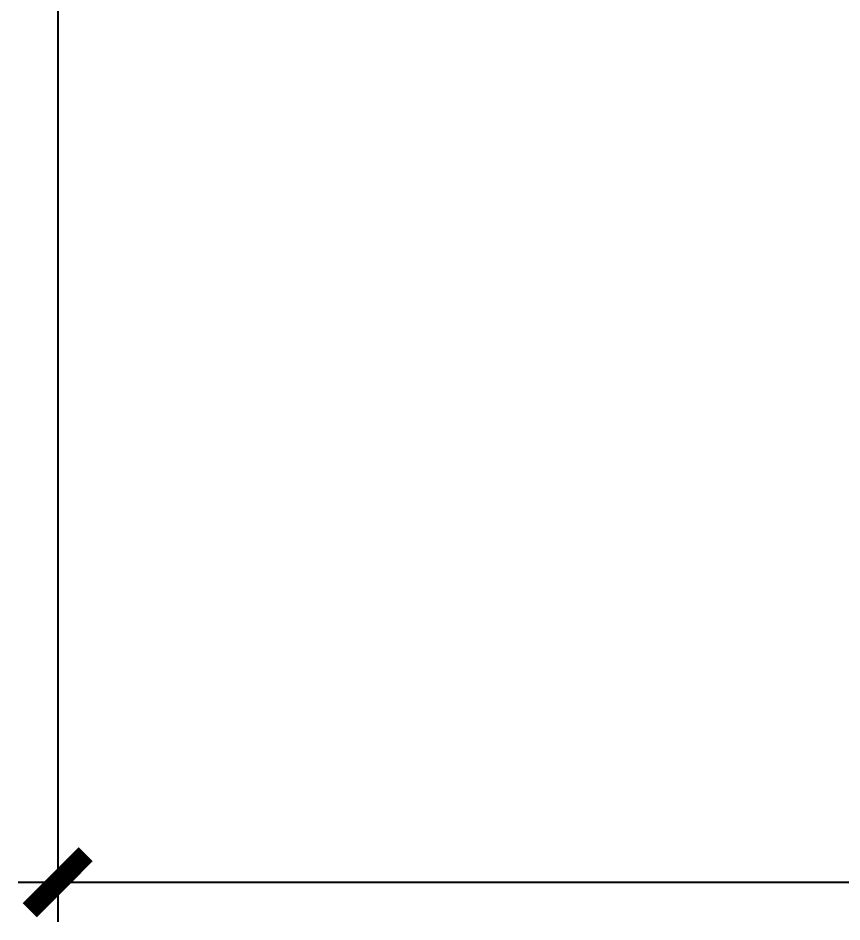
# Model space of a CAD drawing. Header units: millimetres. Extents: x -97344 to -49824, y -57049 to -40247.
# Drawn here: x -69559.7 to -69144.4, y -53934 to -53478.6 of the extents above; entities that cross this region are included whole.
import ezdxf

# ---------------------------------------------------------------- set-up
doc = ezdxf.new("R2010")
doc.units = ezdxf.units.MM
doc.header["$LTSCALE"] = 200
doc.header["$PDSIZE"] = -1
doc.layers.add('DIM', color=3, linetype='Continuous')
doc.styles.add('TSSD_Dimension', font='tssdeng.shx', dxfattribs={"width": 0.7, "bigfont": 'hztxt.shx'})
doc.dimstyles.new('TSSD_20_20', dxfattribs={"dimtxt": 60, "dimasz": 20, "dimexe": 20, "dimexo": 50, "dimgap": 20, "dimtad": 1, "dimdec": 0, "dimzin": 0, "dimdsep": 46, "dimtxsty": 'TSSD_Dimension', "dimblk": 'ARCHTICK', "dimcen": 0, "dimdle": 20, "dimclrt": 7, "dimadec": 0, "dimazin": 0, "dimtfac": 1, "dimtdec": 0, "dimtix": 1, "dimtmove": 2, "dimatfit": 3, "dimfxl": 1, "dimtolj": 1, "dimtzin": 0, "dimarcsym": 0})

# ---------------------------------------------------------------- blocks, each defined once
blk = doc.blocks.new('_ArchTick')
at = {"color": 0, "linetype": 'ByBlock', "const_width": 0.5}
blk.add_lwpolyline([(-0.707, -0.707), (0.707, 0.707)], dxfattribs=at)
blk = doc.blocks.new('*D1525')
at = {"layer": 'Defpoints', "color": 0, "transparency": 16777216}
for p in [(-69539.66, -53361.19), (-68539.66, -53361.19), (-68539.66, -53913.98)]:
    blk.add_point(p, dxfattribs=at)
at = {"layer": 'DIM', "color": 0, "lineweight": -2, "transparency": 16777216}
for p, q in [((-69539.66, -53411.19), (-69539.66, -53933.98)), ((-68539.66, -53411.19), (-68539.66, -53933.98)), ((-69559.66, -53913.98), (-68519.66, -53913.98))]:
    blk.add_line(p, q, dxfattribs=at)
at = {"layer": 'DIM', "color": 0, "lineweight": -2, "transparency": 16777216, "xscale": 20, "yscale": 20, "zscale": 20, "rotation": 180}
blk.add_blockref('_ArchTick', (-69539.66, -53913.98), dxfattribs=at)
at = {"layer": 'DIM', "color": 0, "lineweight": -2, "transparency": 16777216, "xscale": 20, "yscale": 20, "zscale": 20}
blk.add_blockref('_ArchTick', (-68539.66, -53913.98), dxfattribs=at)
at = {"layer": 'DIM', "color": 7, "transparency": 16777216, "insert": (-69039.66, -53863.98), "char_height": 60, "attachment_point": 5, "style": 'TSSD_Dimension'}
blk.add_mtext('\\A1;1000', dxfattribs=at)

msp = doc.modelspace()

# ---------------------------------------------------------------- dimensions: what is measured, and where the dimension line sits
at = {"layer": 'DIM'}
dim = msp.add_linear_dim(base=(-68539.66, -53913.98), p1=(-69539.66, -53361.19), p2=(-68539.66, -53361.19), dimstyle='TSSD_20_20', dxfattribs=at)
dim.commit()
dim.dimension.update_dxf_attribs({"geometry": '*D1525', "text_midpoint": (-69039.66, -53863.98)})

doc.saveas('drawing.dxf')
